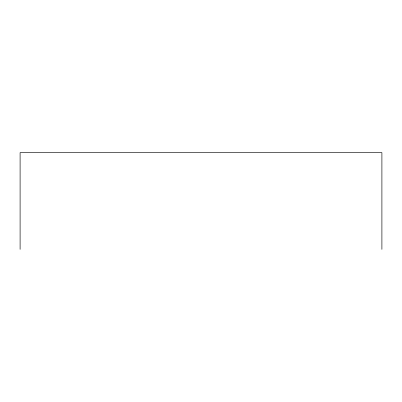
<?xml version="1.0" encoding="UTF-8"?>
<svg xmlns="http://www.w3.org/2000/svg" width="402" height="402" viewBox="0 0 402 402"><rect width="100%" height="100%" fill="white"/><g stroke="black" fill="none" stroke-linecap="round" stroke-linejoin="round"><path stroke-width="0.6" d="M381.9 249.376L381.9 152.624L20.1 152.624L20.1 249.376"/></g></svg>
